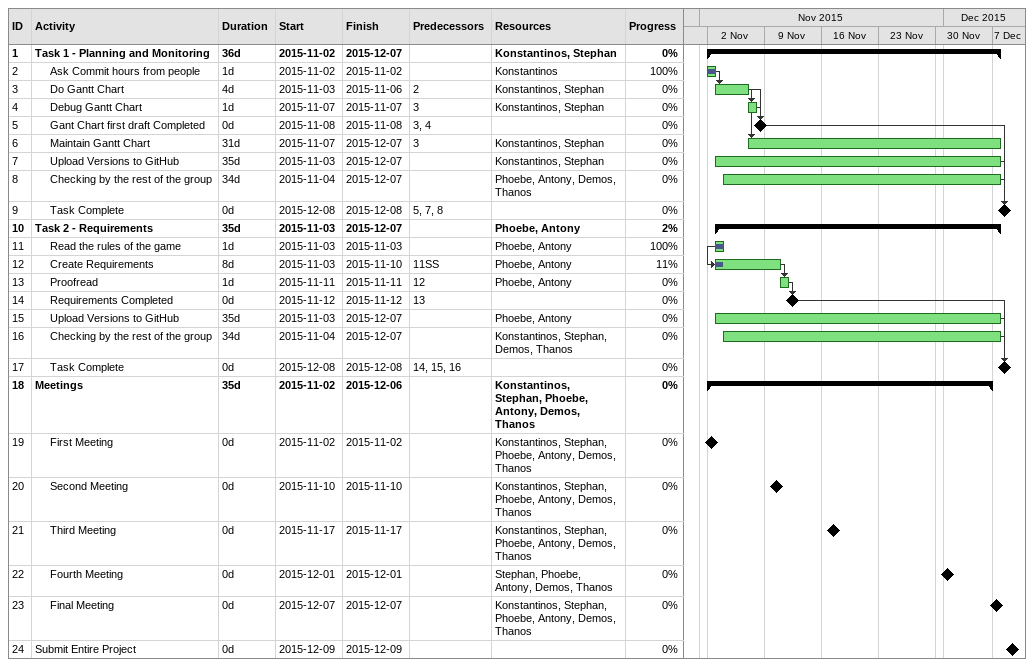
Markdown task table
| ID | Level | Task | Duration | Start | Finish | Predecessors | Resources | % complete |
|---|---|---|---|---|---|---|---|---|
| 1 | 1 | **Task 1 - Planning and Monitoring** | 36d | 2015-11-02 | 2015-12-07 |  | Konstantinos, Stephan | 0 |
| 2 | 2 | Ask Commit hours from people | 1d | 2015-11-02 | 2015-11-02 |  | Konstantinos | 100 |
| 3 | 2 | Do Gantt Chart | 4d | 2015-11-03 | 2015-11-06 | 2 | Konstantinos, Stephan | 0 |
| 4 | 2 | Debug Gantt Chart | 1d | 2015-11-07 | 2015-11-07 | 3 | Konstantinos, Stephan | 0 |
| 5 | 2 | Gant Chart first draft Completed | 0d | 2015-11-08 | 2015-11-08 | 3, 4 |  | 0 |
| 6 | 2 | Maintain Gantt Chart | 31d | 2015-11-07 | 2015-12-07 | 3 | Konstantinos, Stephan | 0 |
| 7 | 2 | Upload Versions to GitHub | 35d | 2015-11-03 | 2015-12-07 |  | Konstantinos, Stephan | 0 |
| 8 | 2 | Checking by the rest of the group | 34d | 2015-11-04 | 2015-12-07 |  | Phoebe, Antony, Demos, Thanos | 0 |
| 9 | 2 | Task Complete | 0d | 2015-12-08 | 2015-12-08 | 5, 7, 8 |  | 0 |
| 10 | 1 | **Task 2 - Requirements** | 35d | 2015-11-03 | 2015-12-07 |  | Phoebe, Antony | 2 |
| 11 | 2 | Read the rules of the game | 1d | 2015-11-03 | 2015-11-03 |  | Phoebe, Antony | 100 |
| 12 | 2 | Create Requirements | 8d | 2015-11-03 | 2015-11-10 | 11SS | Phoebe, Antony | 11 |
| 13 | 2 | Proofread | 1d | 2015-11-11 | 2015-11-11 | 12 | Phoebe, Antony | 0 |
| 14 | 2 | Requirements Completed | 0d | 2015-11-12 | 2015-11-12 | 13 |  | 0 |
| 15 | 2 | Upload Versions to GitHub | 35d | 2015-11-03 | 2015-12-07 |  | Phoebe, Antony | 0 |
| 16 | 2 | Checking by the rest of the group | 34d | 2015-11-04 | 2015-12-07 |  | Konstantinos, Stephan, Demos, Thanos | 0 |
| 17 | 2 | Task Complete | 0d | 2015-12-08 | 2015-12-08 | 14, 15, 16 |  | 0 |
| 18 | 1 | **Meetings** | 35d | 2015-11-02 | 2015-12-06 |  | Konstantinos, Stephan, Phoebe, Antony, Demos, Thanos | 0 |
| 19 | 2 | First Meeting | 0d | 2015-11-02 | 2015-11-02 |  | Konstantinos, Stephan, Phoebe, Antony, Demos, Thanos | 0 |
| 20 | 2 | Second Meeting | 0d | 2015-11-10 | 2015-11-10 |  | Konstantinos, Stephan, Phoebe, Antony, Demos, Thanos | 0 |
| 21 | 2 | Third Meeting | 0d | 2015-11-17 | 2015-11-17 |  | Konstantinos, Stephan, Phoebe, Antony, Demos, Thanos | 0 |
| 22 | 2 | Fourth Meeting | 0d | 2015-12-01 | 2015-12-01 |  | Stephan, Phoebe, Antony, Demos, Thanos | 0 |
| 23 | 2 | Final Meeting | 0d | 2015-12-07 | 2015-12-07 |  | Konstantinos, Stephan, Phoebe, Antony, Demos, Thanos | 0 |
| 24 | 1 | Submit Entire Project | 0d | 2015-12-09 | 2015-12-09 |  |  | 0 |
